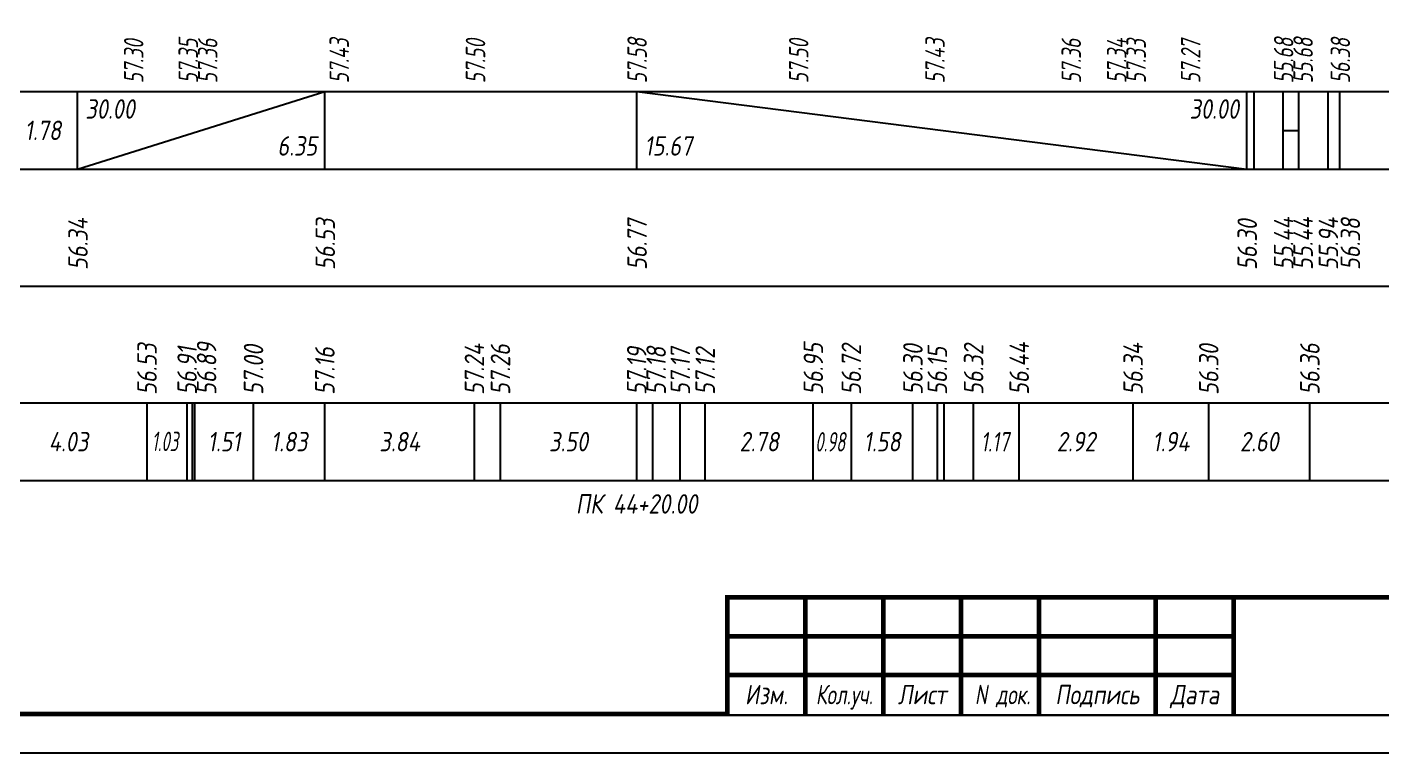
# Model space of a CAD drawing. Extents: x -717 to 1451, y -133302 to 233.
# Drawn here: x 110 to 284, y -70060.4 to -69967.1 of the extents above; entities that cross this region are included whole.
import ezdxf
from ezdxf.enums import TextEntityAlignment as Align

# ---------------------------------------------------------------- set-up
doc = ezdxf.new("R2010")
doc.units = 0
for name, color, linetype in [('Зарамочное оформление', 7, 'Continuous'), ('Код_510', 7, 'Continuous'), ('Код_514', 1, 'Continuous'), ('Код_516', 1, 'Continuous'), ('Подписи поперечников', 7, 'Continuous'), ('Таблица', 7, 'Continuous')]:
    doc.layers.add(name, color=color, linetype=linetype)
doc.styles.add('М', font='romand.shx', dxfattribs={"width": 0.8, "oblique": 10, "height": 2.5})

# ---------------------------------------------------------------- blocks, each defined once
blk = doc.blocks.new('Штамп')
at = {"linetype": 'Continuous'}
blk.add_wipeout([(199.95, -411.25), (384.95, -411.25), (384.95, -426.25), (199.95, -426.25)], dxfattribs=at).dxf.layer = 'Зарамочное оформление'
at = {"layer": 'Зарамочное оформление', "linetype": 'Continuous', "lineweight": -3, "const_width": 0.6, "flags": 128}
for points in [[(199.95, -426.25), (199.95, -411.25), (384.95, -411.25)], [(209.95, -411.25), (209.95, -426.25)], [(219.95, -411.25), (219.95, -426.25)], [(229.95, -411.25), (229.95, -426.25)], [(239.95, -411.25), (239.95, -426.25)], [(254.95, -411.25), (254.95, -426.25)], [(264.95, -411.25), (264.95, -426.25)], [(199.95, -416.25), (264.95, -416.25)], [(199.95, -421.25), (264.95, -421.25)]]:
    blk.add_lwpolyline(points, dxfattribs=at)
at = {"layer": 'Зарамочное оформление', "linetype": 'Continuous', "style": 'М', "oblique": 10}
for s, width, p in [('Изм.', 0.8, (204.95, -423.75)), ('Кол.уч.', 0.7, (214.95, -423.75)), ('Лист', 0.8, (224.95, -423.75)), ('N док.', 0.7, (235.28, -423.75)), ('Подпись', 0.8, (247.45, -423.75)), ('Дата', 0.8, (259.95, -423.75))]:
    blk.add_text(s, height=2.5, dxfattribs=dict(at, width=width)).set_placement(p, align=Align.MIDDLE_CENTER)
blk = doc.blocks.new('шифр')
blk.add_blockref('Штамп', (0, -69689))

msp = doc.modelspace()

# ---------------------------------------------------------------- linework, layer by layer
at = {"flags": 128}
msp.add_lwpolyline([(-30.054, -70060.421), (389.946, -70060.421), (389.946, -69763.421), (-30.054, -69763.421)], close=True, dxfattribs=at)
at = {"const_width": 0.6, "flags": 128}
msp.add_lwpolyline([(-10.054, -70055.421), (384.946, -70055.421), (384.946, -69768.421), (-10.054, -69768.421)], close=True, dxfattribs=at)
at = {"layer": 'Код_510'}
for p, q in [((125.419, -70025.421), (125.419, -70015.421)), ((130.565, -70025.421), (130.565, -70015.421)), ((131.25, -70025.421), (131.25, -70015.421)), ((131.539, -70025.421), (131.539, -70015.421)), ((139.094, -70025.421), (139.094, -70015.421)), ((148.255, -70025.421), (148.255, -70015.421)), ((167.457, -70025.421), (167.457, -70015.421)), ((170.799, -70025.421), (170.799, -70015.421)), ((188.295, -70025.421), (188.295, -70015.421)), ((190.358, -70025.421), (190.358, -70015.421)), ((193.891, -70025.421), (193.891, -70015.421)), ((197.09, -70025.421), (197.09, -70015.421)), ((210.973, -70025.421), (210.973, -70015.421)), ((215.859, -70025.421), (215.859, -70015.421)), ((223.764, -70025.421), (223.764, -70015.421)), ((226.902, -70025.421), (226.902, -70015.421)), ((227.779, -70025.421), (227.779, -70015.421)), ((231.555, -70025.421), (231.555, -70015.421)), ((237.414, -70025.421), (237.414, -70015.421)), ((252.034, -70025.421), (252.034, -70015.421)), ((261.752, -70025.421), (261.752, -70015.421)), ((274.733, -70025.421), (274.733, -70015.421))]:
    msp.add_line(p, q, dxfattribs=at)
at = {"layer": 'Код_516'}
for p, q in [((116.501, -69985.421), (116.501, -69975.421)), ((116.501, -69985.421), (148.255, -69975.421)), ((148.255, -69985.421), (148.255, -69975.421)), ((188.295, -69985.421), (188.295, -69975.421)), ((188.295, -69975.421), (266.636, -69985.421)), ((266.636, -69985.421), (266.636, -69975.421)), ((267.563, -69985.421), (267.563, -69975.421)), ((267.563, -69985.421), (267.563, -69975.421)), ((271.313, -69985.421), (271.313, -69975.421)), ((271.313, -69985.421), (271.313, -69975.421)), ((273.313, -69985.421), (273.313, -69975.421)), ((273.313, -69985.421), (273.313, -69975.421)), ((277.063, -69985.421), (277.063, -69975.421)), ((277.063, -69985.421), (277.063, -69975.421)), ((278.593, -69985.421), (278.593, -69975.421)), ((271.313, -69980.421), (273.313, -69980.421))]:
    msp.add_line(p, q, dxfattribs=at)
at = {"layer": 'Таблица'}
for p, q in [((82.646, -69975.421), (303.647, -69975.421)), ((82.591, -69985.421), (303.593, -69985.421)), ((82.591, -70000.421), (303.593, -70000.421)), ((82.591, -70015.421), (303.593, -70015.421)), ((82.591, -70025.421), (303.593, -70025.421))]:
    msp.add_line(p, q, dxfattribs=at)

# ---------------------------------------------------------------- texts
at = {"layer": 'Код_510', "style": 'М', "oblique": 10, "width": 0.8}
for s, p in [('56.89', (133.065, -70014.421)), ('56.95', (210.973, -70014.421)), ('56.53', (125.419, -70014.421)), ('56.91', (130.565, -70014.421)), ('57.00', (139.094, -70014.421)), ('57.16', (148.255, -70014.421)), ('57.24', (167.457, -70014.421)), ('57.26', (170.799, -70014.421)), ('57.19', (188.295, -70014.421)), ('57.18', (190.795, -70014.421)), ('57.17', (193.891, -70014.421)), ('57.12', (197.09, -70014.421)), ('56.72', (215.859, -70014.421)), ('56.30', (223.764, -70014.421)), ('56.15', (226.902, -70014.421)), ('56.32', (231.555, -70014.421)), ('56.44', (237.414, -70014.421)), ('56.34', (252.034, -70014.421)), ('56.30', (261.752, -70014.421)), ('56.36', (274.733, -70014.421))]:
    msp.add_text(s, height=2.5, rotation=90, dxfattribs=at).set_placement(p, align=Align.MIDDLE_LEFT)
at = {"layer": 'Код_510', "style": 'М', "oblique": 10}
for s, width, p in [('4.03', 0.8, (115.335, -70020.421)), ('1.03', 0.6, (127.72, -70020.389)), ('1.51', 0.8, (135.317, -70020.421)), ('1.83', 0.8, (143.675, -70020.421)), ('3.84', 0.8, (157.856, -70020.421)), ('3.50', 0.8, (179.547, -70020.421)), ('2.78', 0.8, (204.031, -70020.421)), ('0.98', 0.6, (213.142, -70020.443)), ('1.58', 0.8, (219.812, -70020.421)), ('1.17', 0.7, (234.297, -70020.443)), ('2.92', 0.8, (244.724, -70020.421)), ('1.94', 0.8, (256.893, -70020.421)), ('2.60', 0.8, (268.243, -70020.421))]:
    msp.add_text(s, height=2.5, dxfattribs=dict(at, width=width)).set_placement(p, align=Align.MIDDLE_CENTER)
at = {"layer": 'Код_514', "style": 'М', "oblique": 10, "width": 0.7}
for s, p in [('57.30', (123.712, -69974.382)), ('57.35', (130.712, -69974.382)), ('57.36', (133.212, -69974.382)), ('57.43', (150.099, -69974.382)), ('57.50', (167.599, -69974.382)), ('57.58', (188.349, -69974.382)), ('57.50', (209.099, -69974.382)), ('57.43', (226.599, -69974.382)), ('57.36', (244.099, -69974.382)), ('57.34', (249.932, -69974.382)), ('57.33', (252.432, -69974.382)), ('57.27', (259.432, -69974.382)), ('55.68', (271.367, -69974.382)), ('55.68', (273.867, -69974.382)), ('56.38', (278.647, -69974.382))]:
    msp.add_text(s, height=2.5, rotation=90, dxfattribs=at).set_placement(p, align=Align.MIDDLE_LEFT)
at = {"layer": 'Код_516', "style": 'М', "oblique": 10, "width": 0.8}
msp.add_text('30.00', height=2.5, dxfattribs=at).set_placement((117.501, -69976.421), align=Align.TOP_LEFT)
msp.add_text('30.00', height=2.5, dxfattribs=at).set_placement((265.636, -69976.421), align=Align.TOP_RIGHT)
msp.add_text('1.78', height=2.5, dxfattribs=at).set_placement((112.046, -69980.421), align=Align.MIDDLE_CENTER)
msp.add_text('6.35', height=2.5, dxfattribs=at).set_placement((147.255, -69984.421), align=Align.BOTTOM_RIGHT)
msp.add_text('15.67', height=2.5, dxfattribs=at).set_placement((189.295, -69984.421), align=Align.BOTTOM_LEFT)
for s, p in [('56.34', (116.555, -69998.371)), ('56.53', (148.31, -69998.371)), ('56.77', (188.349, -69998.371)), ('56.30', (266.69, -69998.371)), ('55.44', (271.367, -69998.371)), ('55.44', (273.867, -69998.371)), ('55.94', (277.117, -69998.371)), ('56.38', (279.934, -69998.371))]:
    msp.add_text(s, height=2.5, rotation=90, dxfattribs=at).set_placement(p, align=Align.MIDDLE_LEFT)
at = {"layer": 'Подписи поперечников', "style": 'М', "oblique": 10, "width": 0.8}
msp.add_text('ПК 44+20.00', height=2.5, dxfattribs=at).set_placement((188.295, -70030.421), align=Align.BOTTOM_CENTER)

# ---------------------------------------------------------------- next in the draw order: block references
msp.add_blockref('шифр', (0, 59.829))

doc.saveas('drawing.dxf')
